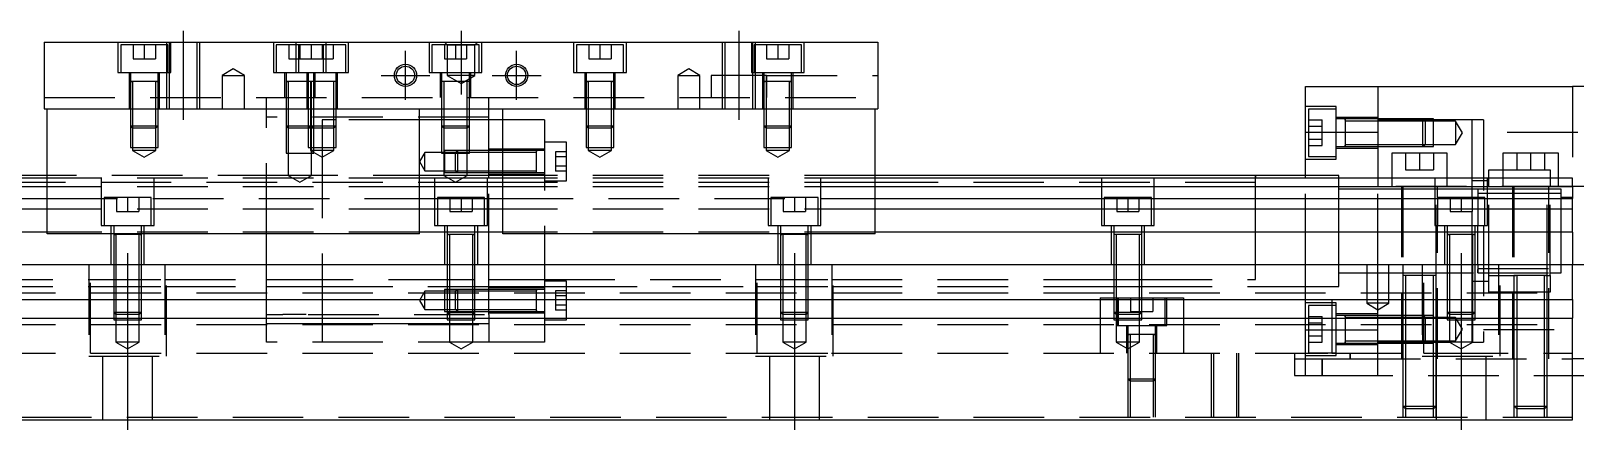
# Model space of a CAD drawing. Extents: x -20 to 621, y -275 to 102.
# Drawn here: x 122.6 to 400.5, y -234.8 to -162.8 of the extents above; entities that cross this region are included whole.
import ezdxf

# ---------------------------------------------------------------- set-up
doc = ezdxf.new("R2010")
doc.units = 0
doc.linetypes.add('CENTER', pattern=[50.8, 31.75, -6.35, 6.35, -6.35])
doc.linetypes.add('DASHED', pattern=[19.05, 12.7, -6.35])
doc.layers.get('0').update_dxf_attribs({"linetype": 'CONTINUOUS'})
doc.layers.add('CENTER', color=1, linetype='CENTER')

msp = doc.modelspace()

# ---------------------------------------------------------------- linework, layer by layer
at = {"color": 7, "linetype": 'CONTINUOUS'}
for p, q in [((125, -164.77), (125, -176.77)), ((125, -164.77), (275, -164.77)), ((275, -164.77), (275, -176.77)), ((352, -172.77), (365, -172.77)), ((352, -180.98658), (352, -172.77)), ((365, -172.77), (365, -189.27)), ((365, -172.77), (400, -172.77)), ((410, -172.77), (400, -172.77)), ((125, -176.77), (275, -176.77)), ((125.5, -199.27), (125.5, -176.77)), ((192.5, -199.27), (192.5, -176.77)), ((205, -189.27), (205, -176.77)), ((207.5, -199.27), (207.5, -176.77)), ((274.5, -199.27), (274.5, -176.77)), ((207.5, -178.77), (205, -178.77)), ((359.1, -178.592326), (359.1, -178.99233)), ((352, -180.98658), (365, -180.98658)), ((352, -189.27), (352, -180.98658)), ((359.1, -180.950286), (359.1, -181.234376)), ((377.5, -184.77), (367.5, -184.77)), ((367.5, -184.77), (367.5, -189.27)), ((377.5, -189.27), (377.5, -184.77)), ((397.5, -184.77), (387.5, -184.77)), ((387.5, -184.77), (387.5, -189.27)), ((397.5, -189.27), (397.5, -184.77)), ((125.5, -188.77), (28, -188.77)), ((343, -188.77), (274.5, -188.77)), ((343, -188.77), (342.995, -188.77)), ((343, -188.769994), (343, -189.27)), ((343, -188.770502), (343, -188.77)), ((352, -188.77), (343, -188.77)), ((343.005, -188.77), (343, -188.77)), ((343, -189.267168), (343, -188.770502)), ((125.5, -189.27), (0, -189.27)), ((125.5, -190.809608), (0, -190.809608)), ((207.5, -189.27), (192.5, -189.27)), ((207.5, -190.809608), (192.5, -190.809608)), ((400, -189.27), (274.5, -189.27)), ((400, -190.809608), (274.5, -190.809608)), ((383, -191.269994), (383, -192.02)), ((400, -190.809608), (400, -189.27)), ((410, -190.77), (400, -190.77)), ((400, -190.809608), (400, -192.930392)), ((0, -192.930392), (125.5, -192.930392)), ((192.5, -192.930392), (207.5, -192.930392)), ((274.5, -192.930392), (400, -192.930392)), ((400, -194.840532), (400, -192.930392)), ((125.5, -194.840532), (0, -194.840532)), ((207.5, -194.840532), (192.5, -194.840532)), ((400, -194.840532), (274.5, -194.840532)), ((400, -198.951934), (400, -194.840532)), ((125.5, -198.951934), (0, -198.951934)), ((192.5, -199.27), (125.5, -199.27)), ((207.5, -198.951934), (192.5, -198.951934)), ((274.5, -199.27), (207.5, -199.27)), ((400, -198.951934), (274.5, -198.951934)), ((400, -198.951934), (400, -204.77)), ((0, -204.77), (400, -204.77)), ((400, -211.07), (400, -204.77)), ((0, -211.07), (400, -211.07)), ((213.6, -209.62), (213.6, -209.269994)), ((400, -211.07), (400, -214.47)), ((213.6, -213.270006), (213.6, -212.92)), ((359.1, -213.947664), (359.1, -213.948522)), ((359.1, -213.948522), (359.1, -214.47)), ((0, -214.47), (400, -214.47)), ((359.1, -216.297638), (359.1, -216.57851)), ((370, -214.34767), (369.5, -214.34767)), ((400, -232.77), (400, -214.47)), ((359.1, -218.214666), (359.1, -218.947674)), ((369.5, -218.54767), (370, -218.54767)), ((410, -221.77), (400, -221.77)), ((400, -224.77), (410, -224.77)), ((0, -232.77), (400, -232.77))]:
    msp.add_line(p, q, dxfattribs=at)
at = {"color": 3, "linetype": 'DASHED'}
for p, q in [((138.25, -164.77), (138.25, -170.27)), ((147.25, -165.27), (138.75, -165.27)), ((138.75, -165.27), (138.75, -170.27)), ((141, -165.27), (141, -167.77)), ((143, -165.27), (143, -167.77)), ((145, -165.27), (145, -167.77)), ((147.000006, -164.77), (147.000006, -176.77)), ((147.25, -170.27), (147.25, -165.27)), ((147.5, -164.77), (147.5, -176.77)), ((147.75, -170.27), (147.75, -164.77)), ((152.5, -176.77), (152.5, -164.77)), ((152.999994, -176.77), (152.999994, -164.77)), ((166.25, -164.77), (166.25, -170.27)), ((170.75, -165.27), (166.75, -165.27)), ((166.75, -165.27), (166.75, -170.27)), ((169, -165.27), (169, -167.77)), ((170.25, -164.77), (170.25, -170.27)), ((179.25, -165.27), (170.75, -165.27)), ((170.75, -165.27), (170.75, -170.27)), ((171, -165.27), (171, -167.77)), ((173, -165.27), (173, -167.77)), ((175, -165.27), (175, -167.77)), ((175.25, -170.27), (175.25, -165.27)), ((175.75, -170.27), (175.75, -164.77)), ((177, -165.27), (177, -167.77)), ((179.25, -170.27), (179.25, -165.27)), ((179.75, -170.27), (179.75, -164.77)), ((194.25, -164.77), (194.25, -170.27)), ((203.25, -165.27), (194.75, -165.27)), ((194.75, -165.27), (194.75, -170.27)), ((197.5, -165.27), (197, -164.77)), ((197, -165.27), (197, -167.77)), ((197.5, -165.27), (197.5, -170.77)), ((197.5, -165.27), (202.5, -165.27)), ((199, -165.27), (199, -167.77)), ((201, -165.27), (201, -167.77)), ((202.5, -165.27), (203, -164.77)), ((202.5, -170.77), (202.5, -165.27)), ((203.25, -170.27), (203.25, -165.27)), ((203.75, -170.27), (203.75, -164.77)), ((220.25, -164.77), (220.25, -170.27)), ((229.25, -165.27), (220.75, -165.27)), ((220.75, -165.27), (220.75, -170.27)), ((223, -165.27), (223, -167.77)), ((225, -165.27), (225, -167.77)), ((227, -165.27), (227, -167.77)), ((229.25, -170.27), (229.25, -165.27)), ((229.75, -170.27), (229.75, -164.77)), ((247.000006, -164.77), (247.000006, -176.77)), ((247.5, -164.77), (247.5, -176.77)), ((252.25, -164.77), (252.25, -170.27)), ((252.5, -176.77), (252.5, -164.77)), ((261.25, -165.27), (252.75, -165.27)), ((252.75, -165.27), (252.75, -170.27)), ((252.999994, -176.77), (252.999994, -164.77)), ((255, -165.27), (255, -167.77)), ((257, -165.27), (257, -167.77)), ((259, -165.27), (259, -167.77)), ((261.25, -170.27), (261.25, -165.27)), ((261.75, -170.27), (261.75, -164.77)), ((141, -167.77), (143, -167.77)), ((143, -167.77), (145, -167.77)), ((169, -167.77), (171, -167.77)), ((171, -167.77), (173, -167.77)), ((173, -167.77), (175, -167.77)), ((175, -167.77), (177, -167.77)), ((197, -167.77), (199, -167.77)), ((199, -167.77), (201, -167.77)), ((223, -167.77), (225, -167.77)), ((225, -167.77), (227, -167.77)), ((255, -167.77), (257, -167.77)), ((257, -167.77), (259, -167.77)), ((138.25, -170.27), (147.75, -170.27)), ((140.25, -170.27), (140.25, -176.77)), ((140.5, -170.27), (140.5, -171.87)), ((140.5, -171.865), (140.5, -171.87)), ((140.5, -171.87), (140.757448, -171.87)), ((140.757468, -171.87), (140.5, -171.87)), ((140.5, -171.87), (140.5, -176.76998)), ((140.5, -171.87), (140.5, -171.875)), ((145.242552, -171.87), (140.757468, -171.87)), ((140.9, -171.87), (140.9, -176.76998)), ((145.1, -176.76998), (145.1, -171.87)), ((145.5, -171.87), (145.242552, -171.87)), ((145.242602, -171.87), (145.5, -171.87)), ((145.5, -171.87), (145.5, -170.27)), ((145.5, -171.87), (145.5, -171.865)), ((145.5, -176.76998), (145.5, -171.87)), ((145.5, -171.875), (145.5, -171.87)), ((145.75, -176.77), (145.75, -170.27)), ((159, -169.6153), (157, -170.77)), ((157, -170.77), (159, -170.77)), ((157, -170.77), (157, -176.77)), ((161, -170.77), (159, -169.6153)), ((159, -170.77), (161, -170.77)), ((161, -176.77), (161, -170.77)), ((166.25, -170.27), (170.25, -170.27)), ((168.25, -170.27), (168.25, -174.77)), ((168.5, -170.27), (168.5, -171.87)), ((168.5, -171.865), (168.5, -171.87)), ((168.5, -171.87), (168.757448, -171.87)), ((168.757468, -171.87), (168.5, -171.87)), ((168.5, -171.87), (168.5, -171.875)), ((168.5, -171.87), (168.5, -174.76998)), ((172.300194, -171.87), (168.757468, -171.87)), ((168.9, -171.87), (168.9, -174.76998)), ((170.25, -170.27), (179.75, -170.27)), ((172.25, -170.27), (172.25, -176.77)), ((172.5, -170.27), (172.5, -171.87)), ((172.5, -171.865), (172.5, -171.87)), ((172.757468, -171.87), (172.5, -171.87)), ((172.5, -171.87), (172.5, -171.875)), ((172.5, -171.87), (172.5, -176.76998)), ((177.242552, -171.87), (172.757468, -171.87)), ((172.9, -171.87), (172.9, -176.76998)), ((173.1, -174.76998), (173.1, -171.87)), ((173.5, -171.87), (173.5, -170.27)), ((173.5, -171.87), (173.5, -171.865)), ((173.5, -171.875), (173.5, -171.87)), ((173.5, -174.76998), (173.5, -171.87)), ((173.75, -174.77), (173.75, -170.27)), ((177.1, -176.76998), (177.1, -171.87)), ((177.5, -171.87), (177.242552, -171.87)), ((177.5, -171.87), (177.5, -170.27)), ((177.5, -171.87), (177.5, -171.865)), ((177.5, -171.875), (177.5, -171.87)), ((177.5, -176.76998), (177.5, -171.87)), ((177.75, -176.77), (177.75, -170.27)), ((194.25, -170.27), (203.75, -170.27)), ((196.25, -170.27), (196.25, -174.77)), ((196.5, -170.27), (196.5, -171.87)), ((196.5, -171.865), (196.5, -171.87)), ((196.757468, -171.87), (196.5, -171.87)), ((196.5, -171.87), (196.5, -171.875)), ((196.5, -171.87), (196.5, -174.76998)), ((201.242552, -171.87), (196.757468, -171.87)), ((196.9, -171.87), (196.9, -174.76998)), ((202.5, -170.77), (197.5, -170.77)), ((197.5, -170.77), (200, -172.213376)), ((200, -172.213376), (202.5, -170.77)), ((201.1, -174.76998), (201.1, -171.87)), ((201.5, -171.87), (201.242552, -171.87)), ((201.5, -171.87), (201.5, -170.27)), ((201.5, -171.87), (201.5, -171.865)), ((201.5, -171.875), (201.5, -171.87)), ((201.5, -174.76998), (201.5, -171.87)), ((201.75, -174.77), (201.75, -170.27)), ((220.25, -170.27), (229.75, -170.27)), ((222.25, -170.27), (222.25, -176.77)), ((222.5, -170.27), (222.5, -171.87)), ((222.5, -171.865), (222.5, -171.87)), ((222.5, -171.87), (222.757448, -171.87)), ((222.757468, -171.87), (222.5, -171.87)), ((222.5, -171.87), (222.5, -171.875)), ((222.5, -171.87), (222.5, -176.76998)), ((227.242552, -171.87), (222.757468, -171.87)), ((222.9, -171.87), (222.9, -176.76998)), ((227.1, -176.76998), (227.1, -171.87)), ((227.5, -171.87), (227.242552, -171.87)), ((227.242602, -171.87), (227.5, -171.87)), ((227.5, -171.87), (227.5, -170.27)), ((227.5, -171.87), (227.5, -171.865)), ((227.5, -171.875), (227.5, -171.87)), ((227.5, -176.76998), (227.5, -171.87)), ((227.75, -176.77), (227.75, -170.27)), ((241, -169.6153), (239, -170.77)), ((239, -170.77), (241, -170.77)), ((239, -170.77), (239, -176.77)), ((243, -170.77), (241, -169.6153)), ((241, -170.77), (243, -170.77)), ((243, -176.77), (243, -170.77)), ((245, -170.77), (245, -174.77)), ((255, -170.77), (245, -170.77)), ((252.25, -170.27), (261.75, -170.27)), ((254.25, -170.27), (254.25, -176.77)), ((254.5, -170.27), (254.5, -171.87)), ((254.5, -171.865), (254.5, -171.87)), ((254.5, -171.87), (254.757448, -171.87)), ((254.757468, -171.87), (254.5, -171.87)), ((254.5, -171.87), (254.5, -171.875)), ((254.5, -171.87), (254.5, -176.76998)), ((259.242552, -171.87), (254.757468, -171.87)), ((254.9, -171.87), (254.9, -176.76998)), ((255, -170.77), (275, -170.77)), ((255, -174.77), (255, -170.77)), ((255, -170.77), (255, -171.87)), ((255, -171.87), (255, -174.77)), ((259.1, -176.76998), (259.1, -171.87)), ((259.5, -171.87), (259.242552, -171.87)), ((259.242602, -171.87), (259.5, -171.87)), ((259.5, -171.87), (259.5, -170.27)), ((259.5, -171.87), (259.5, -171.865)), ((259.5, -171.875), (259.5, -171.87)), ((259.5, -176.76998), (259.5, -171.87)), ((259.75, -176.77), (259.75, -170.27)), ((125, -174.77), (275, -174.77)), ((165, -176.77), (165, -174.77)), ((168.5, -174.77), (168.5, -176.77)), ((168.500006, -174.77), (168.500006, -176.77)), ((168.9, -174.77), (168.9, -176.77)), ((173.1, -176.77), (173.1, -174.77)), ((173.499994, -176.77), (173.499994, -174.77)), ((173.5, -176.77), (173.5, -174.77)), ((196.5, -174.77), (196.5, -176.77)), ((196.500006, -174.77), (196.500006, -176.77)), ((196.9, -174.77), (196.9, -176.77)), ((201.1, -176.77), (201.1, -174.77)), ((201.499994, -176.77), (201.499994, -174.77)), ((201.5, -176.77), (201.5, -174.77)), ((205, -176.77), (205, -174.77)), ((400, -172.77), (400, -189.27)), ((140.5, -176.77), (140.5, -179.87)), ((140.500006, -176.77), (140.500006, -179.870006)), ((140.9, -176.77), (140.9, -180.27)), ((145.1, -180.27), (145.1, -176.77)), ((145.499994, -179.870006), (145.499994, -176.77)), ((145.5, -179.87), (145.5, -176.77)), ((165, -199.27), (165, -176.77)), ((168.5, -176.77), (168.5, -179.87)), ((168.500006, -176.77), (168.500006, -179.870006)), ((168.9, -176.77), (168.9, -180.27)), ((172.5, -176.77), (172.5, -179.87)), ((172.500006, -176.77), (172.500006, -179.870006)), ((172.9, -176.77), (172.9, -180.27)), ((173.1, -180.27), (173.1, -176.77)), ((173.499994, -179.870006), (173.499994, -176.77)), ((173.5, -179.87), (173.5, -176.77)), ((177.1, -180.27), (177.1, -176.77)), ((177.499994, -179.870006), (177.499994, -176.77)), ((177.5, -179.87), (177.5, -176.77)), ((196.5, -176.77), (196.5, -179.87)), ((196.500006, -176.77), (196.500006, -179.870006)), ((196.9, -176.77), (196.9, -180.27)), ((201.1, -180.27), (201.1, -176.77)), ((201.499994, -179.870006), (201.499994, -176.77)), ((201.5, -179.87), (201.5, -176.77)), ((222.5, -176.77), (222.5, -179.87)), ((222.500006, -176.77), (222.500006, -179.870006)), ((222.9, -176.77), (222.9, -180.27)), ((227.1, -180.27), (227.1, -176.77)), ((227.499994, -179.870006), (227.499994, -176.77)), ((227.5, -179.87), (227.5, -176.77)), ((254.5, -176.77), (254.5, -179.87)), ((254.500006, -176.77), (254.500006, -179.870006)), ((254.9, -176.77), (254.9, -180.27)), ((259.1, -180.27), (259.1, -176.77)), ((259.499994, -179.870006), (259.499994, -176.77)), ((259.5, -179.87), (259.5, -176.77)), ((357.5, -176.34233), (352, -176.34233)), ((352.5, -176.84233), (352.5, -181.09233)), ((357.5, -176.84233), (352.5, -176.84233)), ((357.5, -181.09233), (357.5, -176.34233)), ((140.5, -179.87), (145.5, -179.87)), ((140.5, -179.87), (140.9, -180.27)), ((140.500006, -179.87002), (140.500006, -183.77)), ((145.1, -180.27), (140.9, -180.27)), ((140.9, -180.27002), (140.9, -183.77)), ((145.1, -180.27), (145.5, -179.87)), ((145.1, -183.77), (145.1, -180.27002)), ((145.499994, -183.77), (145.499994, -179.87002)), ((205, -178.27), (165, -178.27)), ((168.5, -179.87), (172.5, -179.87)), ((168.5, -179.87), (168.9, -180.27)), ((168.500006, -179.87002), (168.500006, -184.77)), ((172.500006, -180.27), (168.9, -180.27)), ((168.9, -180.27002), (168.9, -184.77)), ((172.5, -179.87), (177.5, -179.87)), ((172.5, -179.87), (172.9, -180.27)), ((172.500006, -179.87002), (172.500006, -183.77)), ((172.9, -180.27), (172.500006, -180.27)), ((177.1, -180.27), (172.9, -180.27)), ((172.9, -180.27002), (172.9, -183.77)), ((173.1, -180.27), (173.5, -179.87)), ((173.1, -184.77), (173.1, -180.27002)), ((173.499994, -180.27), (173.499994, -179.87002)), ((173.499994, -183.77), (173.499994, -180.27)), ((175, -178.77), (175, -180.27)), ((177.1, -178.77), (175, -178.77)), ((175, -180.27), (175, -183.77)), ((177.5, -178.77), (177.1, -178.77)), ((177.1, -180.27), (177.5, -179.87)), ((177.1, -183.77), (177.1, -180.27002)), ((177.499994, -183.77), (177.499994, -179.87002)), ((192.5, -178.77), (177.5, -178.77)), ((196.5, -178.77), (192.5, -178.77)), ((196.9, -178.77), (196.5, -178.77)), ((196.5, -179.87), (201.5, -179.87)), ((196.5, -179.87), (196.9, -180.27)), ((196.500006, -179.87002), (196.500006, -184.77)), ((201.1, -178.77), (196.9, -178.77)), ((201.1, -180.27), (196.9, -180.27)), ((196.9, -180.27002), (196.9, -184.77)), ((201.5, -178.77), (201.1, -178.77)), ((201.1, -180.27), (201.5, -179.87)), ((201.1, -184.77), (201.1, -180.27002)), ((201.499994, -184.77), (201.499994, -179.87002)), ((205, -178.77), (201.5, -178.77)), ((215, -178.77), (207.5, -178.77)), ((215, -178.77), (215, -199.27)), ((222.5, -179.87), (227.5, -179.87)), ((222.5, -179.87), (222.9, -180.27)), ((222.500006, -179.87002), (222.500006, -183.77)), ((227.1, -180.27), (222.9, -180.27)), ((222.9, -180.27002), (222.9, -183.77)), ((227.1, -180.27), (227.5, -179.87)), ((227.1, -183.77), (227.1, -180.27002)), ((227.499994, -183.77), (227.499994, -179.87002)), ((254.5, -179.87), (259.5, -179.87)), ((254.5, -179.87), (254.9, -180.27)), ((254.500006, -179.87002), (254.500006, -183.77)), ((259.1, -180.27), (254.9, -180.27)), ((254.9, -180.27002), (254.9, -183.77)), ((259.1, -180.27), (259.5, -179.87)), ((259.1, -183.77), (259.1, -180.27002)), ((259.499994, -183.77), (259.499994, -179.87002)), ((352.5, -178.78293), (355, -178.78293)), ((352.5, -179.93763), (355, -179.93763)), ((355, -179.93763), (355, -178.78293)), ((355, -182.247032), (355, -179.93763)), ((365, -178.34233), (357.5, -178.34233)), ((359.105, -178.59233), (357.5, -178.59233)), ((364.99998, -178.59233), (359.095, -178.59233)), ((359.1, -178.59233), (359.1, -178.84978)), ((359.1, -178.849798), (359.1, -178.59233)), ((359.1, -178.84978), (359.1, -181.09233)), ((364.99998, -178.99233), (359.1, -178.99233)), ((373.1, -178.59233), (365, -178.59233)), ((373.100006, -178.592336), (365, -178.592336)), ((373.27767, -178.77), (365, -178.77)), ((373.5, -178.99233), (365, -178.99233)), ((373.1, -181.09233), (373.1, -178.59233)), ((373.5, -178.99233), (373.1, -178.59233)), ((375, -178.592336), (373.10002, -178.592336)), ((382, -178.77), (373.27767, -178.77)), ((373.5, -178.99233), (373.5, -181.09233)), ((375, -178.99233), (373.50002, -178.99233)), ((375, -183.592326), (375, -178.592336)), ((379, -178.99233), (375, -178.99233)), ((379, -178.99233), (379, -181.09233)), ((380.212436, -181.09233), (379, -178.99233)), ((382, -189.27), (382, -178.77)), ((384, -178.77), (382, -178.77)), ((384, -178.77), (384, -218.77)), ((219, -182.77), (215, -182.77)), ((219, -189.77), (219, -182.77)), ((352.5, -181.09233), (352.5, -185.34233)), ((352.5, -182.247032), (355, -182.247032)), ((352.5, -183.401732), (355, -183.401732)), ((355, -183.401732), (355, -182.247032)), ((357.5, -185.84233), (357.5, -181.09233)), ((359.1, -181.09233), (359.1, -183.334932)), ((359.1, -183.19233), (364.99998, -183.19233)), ((359.1, -183.59233), (359.1, -183.334882)), ((359.1, -183.59233), (359.1, -183.334882)), ((359.1, -183.334932), (359.1, -183.59233)), ((359.1, -183.334932), (359.1, -183.59233)), ((365, -183.19233), (373.5, -183.19233)), ((373.1, -183.59233), (373.1, -181.09233)), ((373.1, -183.59233), (373.5, -183.19233)), ((373.5, -181.09233), (373.5, -183.19233)), ((373.50002, -183.19233), (375, -183.19233)), ((375, -183.19233), (379, -183.19233)), ((379, -181.09233), (379, -183.19233)), ((379, -183.19233), (380.212436, -181.09233)), ((401, -181.02), (384, -181.02)), ((140.500006, -183.77), (145.499994, -183.77)), ((140.9, -183.77), (140.9, -184.27)), ((145.1, -184.27), (140.9, -184.27)), ((140.9, -184.27), (143, -185.482436)), ((143, -185.482436), (145.1, -184.27)), ((145.1, -184.27), (145.1, -183.77)), ((168.500006, -184.77), (173.499994, -184.77)), ((168.9, -184.77), (168.9, -188.77)), ((172.500006, -183.77), (177.499994, -183.77)), ((172.9, -183.77), (172.9, -184.27)), ((177.1, -184.27), (172.9, -184.27)), ((172.9, -184.27), (175, -185.482436)), ((173.1, -188.77), (173.1, -184.77)), ((173.499994, -184.77), (173.499994, -183.77)), ((175, -183.77), (175, -214.47)), ((175, -185.482436), (177.1, -184.27)), ((177.1, -184.27), (177.1, -183.77)), ((193.5, -184.62), (192.547372, -186.27)), ((193.5, -187.92), (193.5, -184.62)), ((197, -184.62), (193.5, -184.62)), ((196.500006, -184.77), (201.499994, -184.77)), ((196.9, -184.77), (196.9, -188.77)), ((197, -184.270006), (197, -188.269994)), ((199.34998, -184.270006), (197, -184.270006)), ((198.99998, -184.62), (197, -184.62)), ((199.35, -184.27), (199, -184.62)), ((199, -187.92), (199, -184.62)), ((205, -184.62), (199, -184.62)), ((199.35, -184.27), (199.35, -188.27)), ((205, -184.27), (199.35, -184.27)), ((205, -184.270006), (199.35, -184.270006)), ((201.1, -188.77), (201.1, -184.77)), ((215, -184.02), (205, -184.02)), ((207.5, -184.27), (205.00002, -184.27)), ((207.5, -184.62), (205.00002, -184.62)), ((213.605, -184.27), (207.5, -184.27)), ((213.6, -184.62), (207.5, -184.62)), ((215, -184.27), (213.595, -184.27)), ((213.6, -184.27), (213.6, -184.486668)), ((213.6, -188.27), (213.6, -184.27)), ((217, -184.53795), (217, -185.403974)), ((219, -184.53795), (217, -184.53795)), ((219, -185.403974), (217, -185.403974)), ((217, -185.403974), (217, -187.136026)), ((222.500006, -183.77), (227.499994, -183.77)), ((222.9, -183.77), (222.9, -184.27)), ((227.1, -184.27), (222.9, -184.27)), ((222.9, -184.27), (225, -185.482436)), ((225, -185.482436), (227.1, -184.27)), ((227.1, -184.27), (227.1, -183.77)), ((254.500006, -183.77), (259.499994, -183.77)), ((254.9, -183.77), (254.9, -184.27)), ((259.1, -184.27), (254.9, -184.27)), ((254.9, -184.27), (257, -185.482436)), ((257, -185.482436), (259.1, -184.27)), ((259.1, -184.27), (259.1, -183.77)), ((352, -185.84233), (357.5, -185.84233)), ((352.5, -185.34233), (357.5, -185.34233)), ((357.5, -183.59233), (359.105, -183.59233)), ((357.5, -183.84233), (365, -183.84233)), ((359.095, -183.59233), (364.99998, -183.59233)), ((365, -183.592326), (373.100006, -183.592326)), ((365, -183.59233), (373.1, -183.59233)), ((370, -184.77), (370, -187.77)), ((372.5, -184.77), (372.5, -187.77)), ((373.10002, -183.592326), (375, -183.592326)), ((375, -184.77), (375, -187.77)), ((390, -184.77), (390, -187.77)), ((392.5, -184.77), (392.5, -187.77)), ((395, -184.77), (395, -187.77)), ((168.9, -188.77), (125.5, -188.77)), ((173.1, -188.77), (168.9, -188.77)), ((168.9, -188.77), (171, -189.982436)), ((171, -189.982436), (173.1, -188.77)), ((174.99998, -188.77), (173.1, -188.77)), ((196.9, -188.77), (175, -188.77)), ((196.9, -188.770002), (175, -188.770006)), ((192.547372, -186.27), (193.5, -187.92)), ((193.5, -187.92), (197, -187.92)), ((201.1, -188.77), (196.9, -188.77)), ((196.9, -188.77), (199, -189.982436)), ((197, -187.92), (198.99998, -187.92)), ((197, -188.269994), (199.34998, -188.269994)), ((199, -187.92), (205, -187.92)), ((199, -187.92), (199.35, -188.27)), ((199, -189.982436), (201.1, -188.77)), ((199.35, -188.269994), (205, -188.269994)), ((199.35, -188.27), (205, -188.27)), ((205, -188.77), (201.1, -188.77)), ((205, -188.770006), (201.1, -188.770002)), ((205, -188.52), (215, -188.52)), ((207.5, -188.77), (205, -188.77)), ((207.5, -188.770006), (205, -188.770006)), ((205.00002, -187.92), (207.5, -187.92)), ((205.00002, -188.27), (207.5, -188.27)), ((207.5, -187.92), (213.6, -187.92)), ((207.5, -188.27), (213.605, -188.27)), ((215, -188.77), (207.5, -188.77)), ((215, -188.770006), (207.5, -188.770006)), ((213.595, -188.27), (215, -188.27)), ((274.5, -188.77), (215.00002, -188.77)), ((217, -187.136026), (217, -188.00205)), ((219, -187.136026), (217, -187.136026)), ((219, -188.00205), (217, -188.00205)), ((358, -188.77), (352, -188.77)), ((358, -198.77), (358, -188.77)), ((358, -198.77), (358, -188.77)), ((370, -187.77), (372.5, -187.77)), ((372.5, -187.77), (375, -187.77)), ((385, -187.77), (387.5, -187.77)), ((385, -189.27), (385, -187.77)), ((387.5, -187.77), (390, -187.77)), ((390, -187.77), (392.5, -187.77)), ((392.5, -187.77), (395, -187.77)), ((395, -187.77), (396, -187.77)), ((396, -187.77), (396, -189.27)), ((125.5, -190.02), (28, -190.02)), ((192.5, -189.27), (125.5, -189.27)), ((205, -190.02), (125.5, -190.02)), ((192.5, -190.809608), (125.5, -190.809608)), ((135.25, -189.27), (135.25, -197.77)), ((144.75, -197.77), (144.75, -189.27)), ((195.25, -189.27), (195.25, -197.77)), ((204.75, -197.77), (204.75, -189.27)), ((205, -204.77), (205, -189.27)), ((207.5, -190.02), (205, -190.02)), ((274.5, -189.27), (207.5, -189.27)), ((274.5, -190.02), (207.5, -190.02)), ((274.5, -190.809608), (207.5, -190.809608)), ((215, -189.77), (219, -189.77)), ((255.25, -189.27), (255.25, -197.77)), ((264.75, -197.77), (264.75, -189.27)), ((343, -190.02), (274.5, -190.02)), ((315.25, -189.27), (315.25, -197.77)), ((324.75, -197.77), (324.75, -189.27)), ((343, -198.970066), (343, -189.267168)), ((352, -204.77), (352, -189.27)), ((365, -191.27), (358, -191.27)), ((365, -189.27), (365, -190.77)), ((365, -204.77), (365, -190.77)), ((400, -190.77), (365, -190.77)), ((369.5, -191.27), (365, -191.27)), ((367.5, -189.27), (367.5, -190.77)), ((369.25, -190.77), (369.25, -221.77)), ((369.5, -190.77), (369.5, -204.77)), ((375.5, -191.27), (369.5, -191.27)), ((375.25, -189.27), (375.25, -197.77)), ((375.5, -206.775), (375.5, -190.77)), ((382, -191.27), (375.5, -191.27)), ((375.75, -192.77), (375.75, -190.77)), ((377.5, -190.77), (377.5, -189.27)), ((382, -190.77), (382, -189.27)), ((385, -189.77), (382, -189.77)), ((382, -192.77), (382, -190.77)), ((383, -191.27), (382, -191.27)), ((383, -191.27), (382.995, -191.27)), ((383, -191.27), (383, -191.819038)), ((383.005, -191.27), (383, -191.27)), ((385, -191.27), (383, -191.27)), ((384.75, -197.77), (384.75, -189.27)), ((385, -190.77), (385, -189.27)), ((385, -206.77), (385, -190.77)), ((389.5, -191.27), (385, -191.27)), ((387.5, -189.27), (387.5, -190.77)), ((389.25, -190.77), (389.25, -221.77)), ((389.5, -190.77), (389.5, -206.775)), ((395.5, -191.27), (389.5, -191.27)), ((395.5, -206.775), (395.5, -190.77)), ((396, -191.27), (395.5, -191.27)), ((395.75, -221.77), (395.75, -190.77)), ((396, -189.27), (396, -190.77)), ((396, -206.77), (396, -190.77)), ((398, -191.27), (396, -191.27)), ((397.5, -190.77), (397.5, -189.27)), ((398, -198.77), (398, -191.27)), ((125.5, -192.930392), (192.5, -192.930392)), ((144.25, -192.77), (135.75, -192.77)), ((135.75, -192.77), (135.75, -197.77)), ((138, -192.77), (138, -195.27)), ((140, -192.77), (140, -195.27)), ((142, -192.77), (142, -195.27)), ((144.25, -197.77), (144.25, -192.77)), ((204.25, -192.77), (195.75, -192.77)), ((195.75, -192.77), (195.75, -197.77)), ((198, -192.77), (198, -195.27)), ((200, -192.77), (200, -195.27)), ((202, -192.77), (202, -195.27)), ((204.25, -197.77), (204.25, -192.77)), ((207.5, -192.930392), (274.5, -192.930392)), ((264.25, -192.77), (255.75, -192.77)), ((255.75, -192.77), (255.75, -197.77)), ((258, -192.77), (258, -195.27)), ((260, -192.77), (260, -195.27)), ((262, -192.77), (262, -195.27)), ((264.25, -197.77), (264.25, -192.77)), ((324.25, -192.77), (315.75, -192.77)), ((315.75, -192.77), (315.75, -197.77)), ((318, -192.77), (318, -195.27)), ((320, -192.77), (320, -195.27)), ((322, -192.77), (322, -195.27)), ((324.25, -197.77), (324.25, -192.77)), ((384.25, -192.77), (375.75, -192.77)), ((375.75, -192.77), (375.75, -197.77)), ((378, -192.77), (378, -195.27)), ((380, -192.77), (380, -195.27)), ((382, -192.77), (382, -195.27)), ((383, -191.819038), (383, -192.76884)), ((385, -192.02), (383, -192.02)), ((383, -192.76884), (383, -197.669728)), ((384.25, -197.77), (384.25, -192.77)), ((389.5, -192.02), (385, -192.02)), ((395.5, -192.02), (389.5, -192.02)), ((396, -192.02), (395.5, -192.02)), ((398, -192.02), (396, -192.02)), ((400, -192.77), (398, -192.77)), ((418, -192.77), (400, -192.77)), ((192.5, -194.840532), (125.5, -194.840532)), ((138, -195.27), (140, -195.27)), ((140, -195.27), (142, -195.27)), ((198, -195.27), (200, -195.27)), ((200, -195.27), (202, -195.27)), ((274.5, -194.840532), (207.5, -194.840532)), ((258, -195.27), (260, -195.27)), ((260, -195.27), (262, -195.27)), ((318, -195.27), (320, -195.27)), ((320, -195.27), (322, -195.27)), ((378, -195.27), (380, -195.27)), ((380, -195.27), (382, -195.27)), ((382, -198.77), (382, -195.27)), ((192.5, -198.951934), (125.5, -198.951934)), ((135.25, -197.77), (144.75, -197.77)), ((137, -197.77), (137, -204.77)), ((137.5, -197.77), (137.5, -199.37)), ((137.5, -199.365), (137.5, -199.37)), ((137.5, -199.37), (137.757448, -199.37)), ((137.757468, -199.37), (137.5, -199.37)), ((137.5, -199.37), (137.5, -199.375)), ((137.5, -199.37), (137.5, -204.76998)), ((142.242552, -199.37), (137.757468, -199.37)), ((137.9, -199.37), (137.9, -204.76998)), ((142.1, -204.76998), (142.1, -199.37)), ((142.5, -199.37), (142.242552, -199.37)), ((142.242602, -199.37), (142.5, -199.37)), ((142.5, -199.37), (142.5, -197.77)), ((142.5, -199.37), (142.5, -199.365)), ((142.5, -199.375), (142.5, -199.37)), ((142.5, -204.76998), (142.5, -199.37)), ((143, -204.77), (143, -197.77)), ((165, -204.77), (165, -199.27)), ((195.25, -197.77), (204.75, -197.77)), ((197, -197.77), (197, -204.77)), ((197.5, -197.77), (197.5, -199.37)), ((197.5, -199.365), (197.5, -199.37)), ((197.5, -199.37), (197.757448, -199.37)), ((197.757468, -199.37), (197.5, -199.37)), ((197.5, -199.37), (197.5, -199.375)), ((197.5, -199.37), (197.5, -204.76998)), ((202.242552, -199.37), (197.757468, -199.37)), ((197.9, -199.37), (197.9, -204.76998)), ((202.1, -204.76998), (202.1, -199.37)), ((202.5, -199.37), (202.242552, -199.37)), ((202.242602, -199.37), (202.5, -199.37)), ((202.5, -199.37), (202.5, -197.77)), ((202.5, -199.37), (202.5, -199.365)), ((202.5, -199.375), (202.5, -199.37)), ((202.5, -204.76998), (202.5, -199.37)), ((203, -204.77), (203, -197.77)), ((274.5, -198.951934), (207.5, -198.951934)), ((215, -199.27), (215, -204.77)), ((255.25, -197.77), (264.75, -197.77)), ((257, -197.77), (257, -204.77)), ((257.5, -197.77), (257.5, -199.37)), ((257.5, -199.365), (257.5, -199.37)), ((257.5, -199.37), (257.757448, -199.37)), ((257.757468, -199.37), (257.5, -199.37)), ((257.5, -199.37), (257.5, -199.375)), ((257.5, -199.37), (257.5, -204.76998)), ((262.242552, -199.37), (257.757468, -199.37)), ((257.9, -199.37), (257.9, -204.76998)), ((262.1, -204.76998), (262.1, -199.37)), ((262.5, -199.37), (262.242552, -199.37)), ((262.242602, -199.37), (262.5, -199.37)), ((262.5, -199.37), (262.5, -197.77)), ((262.5, -199.37), (262.5, -199.365)), ((262.5, -199.375), (262.5, -199.37)), ((262.5, -204.76998), (262.5, -199.37)), ((263, -204.77), (263, -197.77)), ((315.25, -197.77), (324.75, -197.77)), ((317, -197.77), (317, -204.77)), ((317.5, -197.77), (317.5, -199.37)), ((317.5, -199.365), (317.5, -199.37)), ((317.757468, -199.37), (317.5, -199.37)), ((317.5, -199.37), (317.5, -204.76998)), ((317.5, -199.37), (317.5, -199.375)), ((322.242552, -199.37), (317.757468, -199.37)), ((317.9, -199.37), (317.9, -204.76998)), ((322.1, -204.76998), (322.1, -199.37)), ((322.5, -199.37), (322.242552, -199.37)), ((322.5, -199.37), (322.5, -197.77)), ((322.5, -199.37), (322.5, -199.365)), ((322.5, -204.76998), (322.5, -199.37)), ((322.5, -199.375), (322.5, -199.37)), ((323, -204.77), (323, -197.77)), ((343, -207.52), (343, -198.970066)), ((358, -208.77), (358, -198.77)), ((358, -208.77), (358, -198.77)), ((375.25, -197.77), (384.75, -197.77)), ((375.75, -221.77), (375.75, -197.77)), ((377, -197.77), (377, -204.77)), ((377.5, -197.77), (377.5, -199.37)), ((377.5, -199.365), (377.5, -199.37)), ((377.5, -199.37), (377.757448, -199.37)), ((377.757468, -199.37), (377.5, -199.37)), ((377.5, -199.37), (377.5, -199.375)), ((377.5, -199.37), (377.5, -204.76998)), ((382.242552, -199.37), (377.757468, -199.37)), ((377.9, -199.37), (377.9, -204.76998)), ((382, -204.77), (382, -198.77)), ((382.1, -204.76998), (382.1, -199.37)), ((382.5, -199.37), (382.242552, -199.37)), ((382.242602, -199.37), (382.5, -199.37)), ((382.5, -199.37), (382.5, -197.77)), ((382.5, -199.37), (382.5, -199.365)), ((382.5, -199.375), (382.5, -199.37)), ((382.5, -204.76998), (382.5, -199.37)), ((383, -204.77), (383, -197.77)), ((398, -206.27), (398, -198.77)), ((133, -204.77), (133, -221.27)), ((133.291796, -220.77), (133.291796, -204.77)), ((137.5, -204.77), (137.5, -211.07)), ((137.500006, -204.77), (137.500006, -211.07)), ((137.9, -204.77), (137.9, -211.07)), ((142.1, -211.07), (142.1, -204.77)), ((142.499994, -211.07), (142.499994, -204.77)), ((142.5, -211.07), (142.5, -204.77)), ((146.708204, -204.77), (146.708204, -220.77)), ((147, -221.27), (147, -204.77)), ((165, -211.07), (165, -204.77)), ((197.5, -204.77), (197.5, -211.07)), ((197.500006, -204.77), (197.500006, -211.07)), ((197.9, -204.77), (197.9, -211.07)), ((202.1, -211.07), (202.1, -204.77)), ((202.499994, -211.07), (202.499994, -204.77)), ((202.5, -211.07), (202.5, -204.77)), ((205, -211.07), (205, -204.77)), ((215, -204.77), (215, -211.07)), ((253, -204.77), (253, -221.27)), ((253.291796, -220.77), (253.291796, -204.77)), ((257.5, -204.77), (257.5, -211.07)), ((257.500006, -204.77), (257.500006, -211.07)), ((257.9, -204.77), (257.9, -211.07)), ((262.1, -211.07), (262.1, -204.77)), ((262.499994, -211.07), (262.499994, -204.77)), ((262.5, -211.07), (262.5, -204.77)), ((266.708204, -204.77), (266.708204, -220.77)), ((267, -221.27), (267, -204.77)), ((317.5, -204.77), (317.5, -211.07)), ((317.500006, -204.77), (317.500006, -211.07)), ((317.9, -204.77), (317.9, -211.07)), ((322.1, -211.07), (322.1, -204.77)), ((322.499994, -211.07), (322.499994, -204.77)), ((322.5, -211.07), (322.5, -204.77)), ((352, -211.07), (352, -204.77)), ((363, -204.77), (363, -211.77)), ((365, -211.07), (365, -204.77)), ((367, -211.77), (367, -204.77)), ((369.5, -204.77), (369.5, -206.77)), ((373, -204.77), (373, -221.27)), ((373.291796, -220.77), (373.291796, -204.77)), ((377.5, -204.77), (377.5, -211.07)), ((377.500006, -204.77), (377.500006, -211.07)), ((377.9, -204.77), (377.9, -211.07)), ((382, -213.77), (382, -204.77)), ((382.1, -211.07), (382.1, -204.77)), ((382.499994, -211.07), (382.499994, -204.77)), ((382.5, -211.07), (382.5, -204.77)), ((383, -204.871716), (383, -205.721128)), ((383, -205.52), (398, -205.52)), ((386.708204, -204.77), (386.708204, -220.77)), ((387, -221.27), (387, -204.77)), ((400, -204.77), (418, -204.77)), ((56.708204, -207.52), (133.291796, -207.52)), ((133.291796, -207.52), (146.708204, -207.52)), ((137.5, -207.52), (137.9, -207.52)), ((137.9, -207.52), (142.1, -207.52)), ((142.1, -207.52), (142.5, -207.52)), ((146.708204, -207.52), (165, -207.52)), ((165, -207.52), (167.5, -207.52)), ((167.5, -207.52), (167.9, -207.52)), ((167.9, -207.52), (205, -207.52)), ((197.5, -207.52), (197.9, -207.52)), ((197.9, -207.52), (202.1, -207.52)), ((202.1, -207.52), (202.5, -207.52)), ((205, -207.52), (215, -207.52)), ((215, -207.52), (253.291796, -207.52)), ((219, -207.77), (215, -207.77)), ((219, -211.07), (219, -207.77)), ((253.291796, -207.52), (266.708204, -207.52)), ((257.5, -207.52), (257.9, -207.52)), ((257.9, -207.52), (262.1, -207.52)), ((262.1, -207.52), (262.5, -207.52)), ((266.708204, -207.52), (317.5, -207.52)), ((317.5, -207.52), (317.9, -207.52)), ((317.9, -207.52), (322.1, -207.52)), ((322.1, -207.52), (322.5, -207.52)), ((322.5, -207.52), (343, -207.52)), ((358, -206.27), (365, -206.27)), ((365, -206.27), (369.5, -206.27)), ((369.5, -206.27), (383.005, -206.27)), ((369.5, -206.765), (369.5, -206.77)), ((369.849602, -206.77), (369.5, -206.77)), ((369.5, -206.77), (369.5, -211.07)), ((369.5, -206.77), (369.5, -206.775)), ((375.15035, -206.77), (369.849602, -206.77)), ((370, -206.77), (370, -211.07)), ((375, -214.47), (375, -206.77)), ((375.5, -206.77), (375.15035, -206.77)), ((375.5, -214.47), (375.5, -206.765)), ((382, -207.77), (385, -207.77)), ((382.995, -206.27), (396, -206.27)), ((383, -206.27), (383, -205.720962)), ((383, -205.721128), (383, -206.27)), ((383.005, -206.27), (396, -206.27)), ((385, -206.77), (389.39999, -206.77)), ((385, -209.77), (385, -206.77)), ((389.39999, -206.77), (389.499994, -206.77)), ((389.5, -206.765), (389.5, -214.47)), ((389.5, -206.77), (389.84965, -206.77)), ((389.849602, -206.77), (389.5, -206.77)), ((395.15035, -206.77), (389.849602, -206.77)), ((390, -206.77), (390, -214.47)), ((395, -214.47), (395, -206.77)), ((395.150204, -206.77), (395.5, -206.77)), ((395.5, -206.77), (395.15035, -206.77)), ((395.5, -214.47), (395.5, -206.765)), ((395.500006, -206.77), (395.60001, -206.77)), ((395.60001, -206.77), (396, -206.77)), ((396, -206.27), (398, -206.27)), ((396, -206.77), (396, -209.77)), ((0, -209.92), (400, -209.92)), ((56.708204, -208.77), (133.291796, -208.77)), ((133.291796, -208.77), (146.708204, -208.77)), ((137.5, -208.77), (137.9, -208.77)), ((137.5, -211.07), (137.5, -213.37)), ((137.500006, -211.07), (137.500006, -213.370006)), ((137.9, -208.77), (142.1, -208.77)), ((137.9, -211.07), (137.9, -213.77)), ((142.1, -208.77), (142.5, -208.77)), ((142.1, -213.77), (142.1, -211.07)), ((142.499994, -213.370006), (142.499994, -211.07)), ((142.5, -213.37), (142.5, -211.07)), ((146.708204, -208.77), (165, -208.77)), ((165, -208.77), (167.5, -208.77)), ((165, -213.77), (165, -211.07)), ((167.5, -208.77), (167.9, -208.77)), ((167.9, -208.77), (174.99998, -208.77)), ((175, -208.769994), (205, -208.769994)), ((175, -208.77), (205, -208.77)), ((193.5, -209.62), (192.547372, -211.27)), ((193.5, -212.92), (193.5, -209.62)), ((197, -209.62), (193.5, -209.62)), ((197, -209.270006), (197, -213.269994)), ((199.34998, -209.270006), (197, -209.270006)), ((198.99998, -209.62), (197, -209.62)), ((197.5, -208.77), (197.9, -208.77)), ((197.5, -211.07), (197.5, -213.37)), ((197.500006, -211.07), (197.500006, -213.370006)), ((197.9, -208.77), (202.1, -208.77)), ((197.9, -211.07), (197.9, -213.77)), ((199.35, -209.27), (199, -209.62)), ((199, -212.92), (199, -209.62)), ((205, -209.62), (199, -209.62)), ((199.35, -209.27), (199.35, -213.27)), ((205, -209.27), (199.35, -209.27)), ((205, -209.270006), (199.35, -209.270006)), ((202.1, -208.77), (202.5, -208.77)), ((202.1, -213.77), (202.1, -211.07)), ((202.499994, -213.370006), (202.499994, -211.07)), ((202.5, -213.37), (202.5, -211.07)), ((205, -208.769994), (215, -208.769994)), ((205, -208.77), (215, -208.77)), ((215, -209.02), (205, -209.02)), ((205, -213.77), (205, -211.07)), ((213.605, -209.27), (205.00002, -209.27)), ((213.6, -209.62), (205.00002, -209.62)), ((215, -209.27), (213.595, -209.27)), ((213.6, -209.27), (213.6, -209.486668)), ((213.6, -209.486708), (213.6, -209.27)), ((213.6, -209.27), (213.6, -209.486668)), ((213.6, -209.486708), (213.6, -209.27)), ((213.6, -211.06999), (213.6, -209.486708)), ((213.6, -213.053332), (213.6, -211.06999)), ((215, -211.07), (215, -214.47)), ((215.00002, -208.77), (219, -208.77)), ((217, -209.53795), (217, -210.403974)), ((219, -209.53795), (217, -209.53795)), ((219, -210.403974), (217, -210.403974)), ((217, -210.403974), (217, -212.136026)), ((219, -208.77), (253.291796, -208.77)), ((219, -214.47), (219, -211.07)), ((253.291796, -208.77), (266.708204, -208.77)), ((257.5, -208.77), (257.9, -208.77)), ((257.5, -211.07), (257.5, -213.37)), ((257.500006, -211.07), (257.500006, -213.370006)), ((257.9, -208.77), (262.1, -208.77)), ((257.9, -211.07), (257.9, -213.77)), ((262.1, -208.77), (262.5, -208.77)), ((262.1, -213.77), (262.1, -211.07)), ((262.499994, -213.370006), (262.499994, -211.07)), ((262.5, -213.37), (262.5, -211.07)), ((266.708204, -208.77), (317.5, -208.77)), ((315, -210.77), (317.5, -210.77)), ((315, -210.77), (315, -211.07)), ((315, -211.07), (315, -214.47)), ((317.5, -208.77), (317.9, -208.77)), ((317.5, -210.77), (317.9, -210.77)), ((317.5, -211.07), (317.5, -213.37)), ((317.500006, -211.07), (317.500006, -213.370006)), ((317.9, -208.77), (322.1, -208.77)), ((317.9, -210.77), (322.1, -210.77)), ((317.9, -211.07), (317.9, -213.77)), ((318, -210.77), (318, -215.77)), ((318.25, -210.77), (318.25, -211.07)), ((318.25, -211.07), (318.25, -213.77)), ((320.5, -210.77), (320.5, -213.27)), ((322.1, -208.77), (322.5, -208.77)), ((322.1, -210.77), (322.5, -210.77)), ((322.1, -213.77), (322.1, -211.07)), ((322.499994, -213.370006), (322.499994, -211.07)), ((322.5, -208.77), (343.005, -208.77)), ((322.5, -210.77), (330, -210.77)), ((322.5, -213.37), (322.5, -211.07)), ((324.5, -210.77), (324.5, -213.27)), ((326.75, -211.07), (326.75, -210.77)), ((326.75, -214.47), (326.75, -211.07)), ((327, -215.77), (327, -210.77)), ((330, -210.77), (330, -211.07)), ((330, -211.07), (330, -214.47)), ((342.995, -208.77), (343.291796, -208.77)), ((343.291796, -208.77), (352, -208.77)), ((352, -208.77), (358, -208.77)), ((352, -214.47), (352, -211.07)), ((356.708204, -211.07), (356.708204, -214.47)), ((365, -214.47), (365, -211.07)), ((369.5, -211.07), (369.5, -214.47)), ((370, -211.07), (370, -214.47)), ((377.5, -211.07), (377.5, -213.37)), ((377.500006, -211.07), (377.500006, -213.370006)), ((377.9, -211.07), (377.9, -213.77)), ((382.1, -213.77), (382.1, -211.07)), ((382.499994, -213.370006), (382.499994, -211.07)), ((382.5, -213.37), (382.5, -211.07)), ((396, -209.77), (385, -209.77)), ((137.5, -213.37), (142.5, -213.37)), ((137.5, -213.37), (137.9, -213.77)), ((137.500006, -213.37002), (137.500006, -214.47)), ((142.1, -213.77), (137.9, -213.77)), ((137.9, -213.77002), (137.9, -214.77)), ((142.1, -213.77), (142.5, -213.37)), ((142.1, -214.77), (142.1, -213.77002)), ((142.499994, -214.47), (142.499994, -213.37002)), ((165, -213.77), (167.500006, -213.77)), ((165, -214.47), (165, -213.77)), ((167.500006, -213.77), (167.9, -213.77)), ((172.1, -213.77), (167.9, -213.77)), ((172.499994, -213.77), (205, -213.77)), ((192.547372, -211.27), (193.5, -212.92)), ((193.5, -212.92), (197, -212.92)), ((197, -212.92), (198.99998, -212.92)), ((197, -213.269994), (199.34998, -213.269994)), ((197.5, -213.37), (202.5, -213.37)), ((197.5, -213.37), (197.9, -213.77)), ((197.500006, -213.37002), (197.500006, -214.47)), ((202.1, -213.77), (197.9, -213.77)), ((197.9, -213.77002), (197.9, -214.77)), ((199, -212.92), (205, -212.92)), ((199, -212.92), (199.35, -213.27)), ((199.35, -213.269994), (205, -213.269994)), ((199.35, -213.27), (205, -213.27)), ((202.1, -213.77), (202.5, -213.37)), ((202.1, -214.77), (202.1, -213.77002)), ((202.499994, -214.47), (202.499994, -213.37002)), ((205, -213.52), (215, -213.52)), ((205, -213.77), (205, -214.47)), ((205.00002, -212.92), (213.6, -212.92)), ((205.00002, -213.27), (213.6, -213.27)), ((213.595, -213.27), (213.6, -213.27)), ((213.6, -213.053292), (213.6, -213.27)), ((213.6, -213.27), (213.6, -213.053332)), ((213.6, -213.27), (213.605, -213.27)), ((213.6, -213.27), (215, -213.27)), ((219, -212.136026), (217, -212.136026)), ((217, -212.136026), (217, -213.00205)), ((219, -213.00205), (217, -213.00205)), ((257.5, -213.37), (262.5, -213.37)), ((257.5, -213.37), (257.9, -213.77)), ((257.500006, -213.37002), (257.500006, -214.47)), ((262.1, -213.77), (257.9, -213.77)), ((257.9, -213.77002), (257.9, -214.77)), ((262.1, -213.77), (262.5, -213.37)), ((262.1, -214.77), (262.1, -213.77002)), ((262.499994, -214.47), (262.499994, -213.37002)), ((317.5, -213.37), (322.5, -213.37)), ((317.5, -213.37), (317.9, -213.77)), ((317.500006, -213.37002), (317.500006, -214.47)), ((322.1, -213.77), (317.9, -213.77)), ((317.9, -213.77002), (317.9, -214.77)), ((318.25, -213.77), (318.25, -214.47)), ((320.5, -213.27), (322.5, -213.27)), ((322.1, -213.77), (322.5, -213.37)), ((322.1, -214.77), (322.1, -213.77002)), ((322.499994, -214.47), (322.499994, -213.37002)), ((322.5, -213.27), (324.5, -213.27)), ((357.5, -211.69767), (352, -211.69767)), ((352.5, -212.19767), (352.5, -214.47)), ((357.5, -212.19767), (352.5, -212.19767)), ((357.5, -216.44767), (357.5, -211.69767)), ((365, -213.69767), (357.5, -213.69767)), ((359.105, -213.94767), (357.5, -213.94767)), ((364.99998, -213.94767), (359.095, -213.94767)), ((359.1, -213.94767), (359.1, -214.205118)), ((359.1, -214.205136), (359.1, -213.94767)), ((367, -211.77), (363, -211.77)), ((363, -211.77), (365, -212.9247)), ((365, -212.9247), (367, -211.77)), ((369.5, -213.94767), (365, -213.94767)), ((369.5, -213.947674), (365, -213.947674)), ((370, -213.94767), (369.5, -213.94767)), ((370, -213.947674), (369.5, -213.947674)), ((373.1, -213.94767), (370, -213.94767)), ((373.100006, -213.947674), (370, -213.947674)), ((373.1, -214.47), (373.1, -213.94767)), ((373.5, -214.34767), (373.1, -213.94767)), ((375, -213.947674), (373.10002, -213.947674)), ((377.5, -213.37), (382.5, -213.37)), ((377.5, -213.37), (377.9, -213.77)), ((377.500006, -213.37002), (377.500006, -214.47)), ((382.1, -213.77), (377.9, -213.77)), ((377.9, -213.77002), (377.9, -214.77)), ((382, -214.47), (382, -213.77)), ((382.1, -213.77), (382.5, -213.37)), ((382.1, -214.77), (382.1, -213.77002)), ((382.499994, -214.47), (382.499994, -213.37002)), ((0, -215.62), (400, -215.62)), ((137.500006, -214.47), (137.500006, -214.77)), ((137.500006, -214.77), (142.499994, -214.77)), ((137.9, -214.77), (137.9, -218.77)), ((142.1, -218.77), (142.1, -214.77)), ((142.499994, -214.77), (142.499994, -214.47)), ((165, -218.77), (165, -214.47)), ((165, -215.39077), (205, -215.39077)), ((165, -215.39077), (175, -215.39077)), ((175, -214.47), (175, -218.77)), ((175, -215.39077), (205, -215.39077)), ((197.500006, -214.47), (197.500006, -214.77)), ((197.500006, -214.77), (202.499994, -214.77)), ((197.9, -214.77), (197.9, -218.77)), ((202.1, -218.77), (202.1, -214.77)), ((202.499994, -214.77), (202.499994, -214.47)), ((205, -214.47), (205, -218.77)), ((215, -214.47), (215, -218.77)), ((215, -214.77), (219, -214.77)), ((219, -214.77), (219, -214.47)), ((257.500006, -214.47), (257.500006, -214.77)), ((257.500006, -214.77), (262.499994, -214.77)), ((257.9, -214.77), (257.9, -218.77)), ((262.1, -218.77), (262.1, -214.77)), ((262.499994, -214.77), (262.499994, -214.47)), ((315, -214.47), (315, -220.77)), ((317.500006, -214.47), (317.500006, -214.77)), ((317.500006, -214.77), (322.499994, -214.77)), ((317.9, -214.77), (317.9, -218.77)), ((318, -215.77), (327, -215.77)), ((318.25, -214.47), (318.25, -214.77)), ((318.25, -214.77), (318.25, -215.77)), ((319.75, -215.77), (319.75, -220.77)), ((320, -215.77), (320, -217.37)), ((322.1, -218.77), (322.1, -214.77)), ((322.499994, -214.77), (322.499994, -214.47)), ((325, -217.37), (325, -215.77)), ((325.25, -220.77), (325.25, -215.77)), ((326.75, -215.77), (326.75, -214.47)), ((330, -214.47), (330, -220.77)), ((352, -216.55342), (352, -214.47)), ((352, -216.55342), (356.708204, -216.55342)), ((352, -220.77), (352, -216.55342)), ((352.5, -214.138268), (355, -214.138268)), ((352.5, -214.47), (352.5, -216.44767)), ((352.5, -215.292968), (355, -215.292968)), ((352.5, -216.44767), (352.5, -220.69767)), ((355, -215.292968), (355, -214.138268)), ((355, -217.60237), (355, -215.292968)), ((356.708204, -214.47), (356.708204, -220.77)), ((356.708204, -216.55342), (365, -216.55342)), ((357.5, -221.19767), (357.5, -216.44767)), ((359.1, -214.205118), (359.1, -214.469906)), ((364.99998, -214.34767), (359.1, -214.34767)), ((359.1, -214.469906), (359.1, -216.44767)), ((359.1, -216.44767), (359.1, -218.214664)), ((369.5, -214.34767), (365, -214.34767)), ((365, -221.77), (365, -214.47)), ((369.5, -214.47), (369.5, -221.76998)), ((373.5, -214.34767), (370, -214.34767)), ((370, -214.47), (370, -221.76998)), ((373.1, -216.44767), (373.1, -214.47)), ((373.1, -218.94767), (373.1, -216.44767)), ((373.5, -214.34767), (373.5, -214.47)), ((373.5, -214.47), (373.5, -216.44767)), ((373.5, -216.44767), (373.5, -218.54767)), ((375, -214.34767), (373.50002, -214.34767)), ((379, -214.34767), (375, -214.34767)), ((375, -221.76998), (375, -214.47)), ((375.5, -221.76998), (375.5, -214.47)), ((377.500006, -214.47), (377.500006, -214.77)), ((377.500006, -214.77), (382.499994, -214.77)), ((377.9, -214.77), (377.9, -218.77)), ((379, -214.34767), (379, -216.44767)), ((380.212436, -216.44767), (379, -214.34767)), ((379, -216.44767), (379, -218.54767)), ((379, -218.54767), (380.212436, -216.44767)), ((382, -214.77), (382, -214.47)), ((382, -218.77), (382, -214.77)), ((382.1, -218.77), (382.1, -214.77)), ((382.499994, -214.77), (382.499994, -214.47)), ((384, -216.52), (401, -216.52)), ((389.5, -214.47), (389.5, -221.76998)), ((390, -214.47), (390, -221.76998)), ((395, -221.76998), (395, -214.47)), ((395.5, -221.76998), (395.5, -214.47)), ((142.1, -218.77), (137.9, -218.77)), ((137.9, -218.77), (140, -219.982436)), ((140, -219.982436), (142.1, -218.77)), ((205, -218.77), (165, -218.77)), ((202.1, -218.77), (197.9, -218.77)), ((197.9, -218.77), (200, -219.982436)), ((200, -219.982436), (202.1, -218.77)), ((215, -218.77), (205, -218.77)), ((262.1, -218.77), (257.9, -218.77)), ((257.9, -218.77), (260, -219.982436)), ((260, -219.982436), (262.1, -218.77)), ((322.1, -218.77), (317.9, -218.77)), ((317.9, -218.77), (320, -219.982436)), ((320, -217.365), (320, -217.37)), ((320, -217.37), (320.257448, -217.37)), ((320.257468, -217.37), (320, -217.37)), ((320, -217.37), (320, -220.76998)), ((320, -217.37), (320, -217.375)), ((320, -219.982436), (322.1, -218.77)), ((324.742552, -217.37), (320.257468, -217.37)), ((320.4, -217.37), (320.4, -220.76998)), ((324.6, -220.76998), (324.6, -217.37)), ((325, -217.37), (324.742552, -217.37)), ((324.742602, -217.37), (325, -217.37)), ((325, -217.37), (325, -217.365)), ((325, -220.76998), (325, -217.37)), ((325, -217.375), (325, -217.37)), ((352.5, -217.60237), (355, -217.60237)), ((352.5, -218.75707), (355, -218.75707)), ((355, -218.75707), (355, -217.60237)), ((357.5, -218.94767), (359.105, -218.94767)), ((357.5, -219.19767), (365, -219.19767)), ((359.095, -218.94767), (364.99998, -218.94767)), ((359.1, -218.214664), (359.1, -218.690272)), ((359.1, -218.54767), (364.99998, -218.54767)), ((359.1, -218.94767), (359.1, -218.69022)), ((359.1, -218.690272), (359.1, -218.94767)), ((365, -218.54767), (369.5, -218.54767)), ((365, -218.77), (369.5, -218.77)), ((365, -218.947664), (369.5, -218.947664)), ((365, -218.94767), (369.5, -218.94767)), ((369.5, -218.77), (370, -218.77)), ((369.5, -218.947664), (370, -218.947664)), ((369.5, -218.94767), (370, -218.94767)), ((370, -218.54767), (373.5, -218.54767)), ((370, -218.77), (373.27767, -218.77)), ((370, -218.947664), (373.100006, -218.947664)), ((370, -218.94767), (373.1, -218.94767)), ((373.1, -218.94767), (373.5, -218.54767)), ((373.10002, -218.947664), (375, -218.947664)), ((373.27767, -218.77), (375, -218.77)), ((373.50002, -218.54767), (375, -218.54767)), ((375, -218.54767), (379, -218.54767)), ((375, -218.77), (375.5, -218.77)), ((375.5, -218.77), (377.9, -218.77)), ((382.1, -218.77), (377.9, -218.77)), ((377.9, -218.77), (380, -219.982436)), ((380, -219.982436), (382.1, -218.77)), ((382.1, -218.77), (384, -218.77)), ((0, -220.77), (343.291796, -220.77)), ((133, -221.27), (147, -221.27)), ((133.291796, -220.77), (146.708204, -220.77)), ((135.5, -221.27), (135.5, -232.77)), ((144.5, -232.77), (144.5, -221.27)), ((253, -221.27), (267, -221.27)), ((253.291796, -220.77), (266.708204, -220.77)), ((255.5, -221.27), (255.5, -232.77)), ((264.5, -232.77), (264.5, -221.27)), ((320, -220.77), (320, -225.37)), ((320.000006, -220.77), (320.000006, -225.370006)), ((320.4, -220.77), (320.4, -225.77)), ((324.6, -225.77), (324.6, -220.77)), ((324.999994, -225.370006), (324.999994, -220.77)), ((325, -225.37), (325, -220.77)), ((335.000006, -220.77), (335.000006, -232.27)), ((335.4, -220.77), (335.4, -232.27)), ((339.6, -232.27), (339.6, -220.77)), ((339.999994, -232.27), (339.999994, -220.77)), ((343.291796, -220.77), (356.708204, -220.77)), ((350, -220.77), (350, -221.77)), ((350, -221.77), (360, -221.77)), ((350, -221.77), (350, -224.77)), ((352, -224.77), (352, -220.77)), ((352, -221.19767), (357.5, -221.19767)), ((352.5, -220.69767), (357.5, -220.69767)), ((355, -224.77), (355, -221.77)), ((355, -221.77), (355, -224.77)), ((356.708204, -220.77), (400, -220.77)), ((360, -221.77), (360, -220.77)), ((360, -220.77), (360, -221.77)), ((360, -221.77), (400, -221.77)), ((365, -224.77), (365, -221.77)), ((369.5, -221.77), (369.5, -230.27)), ((369.500006, -221.77), (369.500006, -230.270006)), ((370, -221.77), (370, -230.77)), ((373, -221.27), (387, -221.27)), ((373.291796, -220.77), (386.708204, -220.77)), ((375, -230.77), (375, -221.77)), ((375.499994, -230.270006), (375.499994, -221.77)), ((375.5, -221.27), (375.5, -232.77)), ((375.5, -230.27), (375.5, -221.77)), ((384.5, -232.77), (384.5, -221.27)), ((389.5, -221.77), (389.5, -230.27)), ((389.500006, -221.77), (389.500006, -230.270006)), ((390, -221.77), (390, -230.77)), ((395, -230.77), (395, -221.77)), ((395.499994, -230.270006), (395.499994, -221.77)), ((395.5, -230.27), (395.5, -221.77)), ((350, -224.77), (355, -224.77)), ((355, -224.77), (400, -224.77)), ((320, -225.37), (325, -225.37)), ((320, -225.37), (320.4, -225.77)), ((320.000006, -225.37002), (320.000006, -232.27)), ((324.6, -225.77), (320.4, -225.77)), ((320.4, -225.77002), (320.4, -232.27)), ((324.6, -225.77), (325, -225.37)), ((324.6, -232.27), (324.6, -225.77002)), ((324.999994, -232.27), (324.999994, -225.37002)), ((369.5, -230.27), (375.5, -230.27)), ((369.5, -230.27), (370, -230.77)), ((369.500006, -230.27002), (369.500006, -232.27)), ((375, -230.77), (375.5, -230.27)), ((375.499994, -232.27), (375.499994, -230.27002)), ((389.5, -230.27), (395.5, -230.27)), ((389.5, -230.27), (390, -230.77)), ((389.500006, -230.27002), (389.500006, -232.27)), ((395, -230.77), (395.5, -230.27)), ((395.499994, -232.27), (395.499994, -230.27002)), ((6.499992, -232.27), (400, -232.27)), ((375, -230.77), (370, -230.77)), ((370, -230.77002), (370, -232.27)), ((375, -232.27), (375, -230.77002)), ((395, -230.77), (390, -230.77)), ((390, -230.77002), (390, -232.27)), ((395, -232.27), (395, -230.77002))]:
    msp.add_line(p, q, dxfattribs=at)
at = {"color": 3, "linetype": 'CONTINUOUS'}
for centre in [(190, -170.77), (210, -170.77)]:
    msp.add_circle(centre, 2, dxfattribs=at)
at = {"color": 7, "linetype": 'CONTINUOUS'}
for centre in [(190, -170.77), (210, -170.77)]:
    msp.add_circle(centre, 1.65, dxfattribs=at)
at = {"layer": 'CENTER', "color": 1, "linetype": 'CENTER'}
for p, q in [((150, -162.77), (150, -178.77)), ((200, -162.77), (200, -174.213376)), ((250, -162.77), (250, -178.77)), ((190, -175.17), (190, -166.37)), ((210, -175.17), (210, -166.37)), ((185.6, -170.77), (194.4, -170.77)), ((205.6, -170.77), (214.4, -170.77)), ((140, -202.77), (140, -234.77)), ((260, -202.77), (260, -234.77)), ((380, -202.77), (380, -234.77))]:
    msp.add_line(p, q, dxfattribs=at)

doc.saveas('drawing.dxf')
